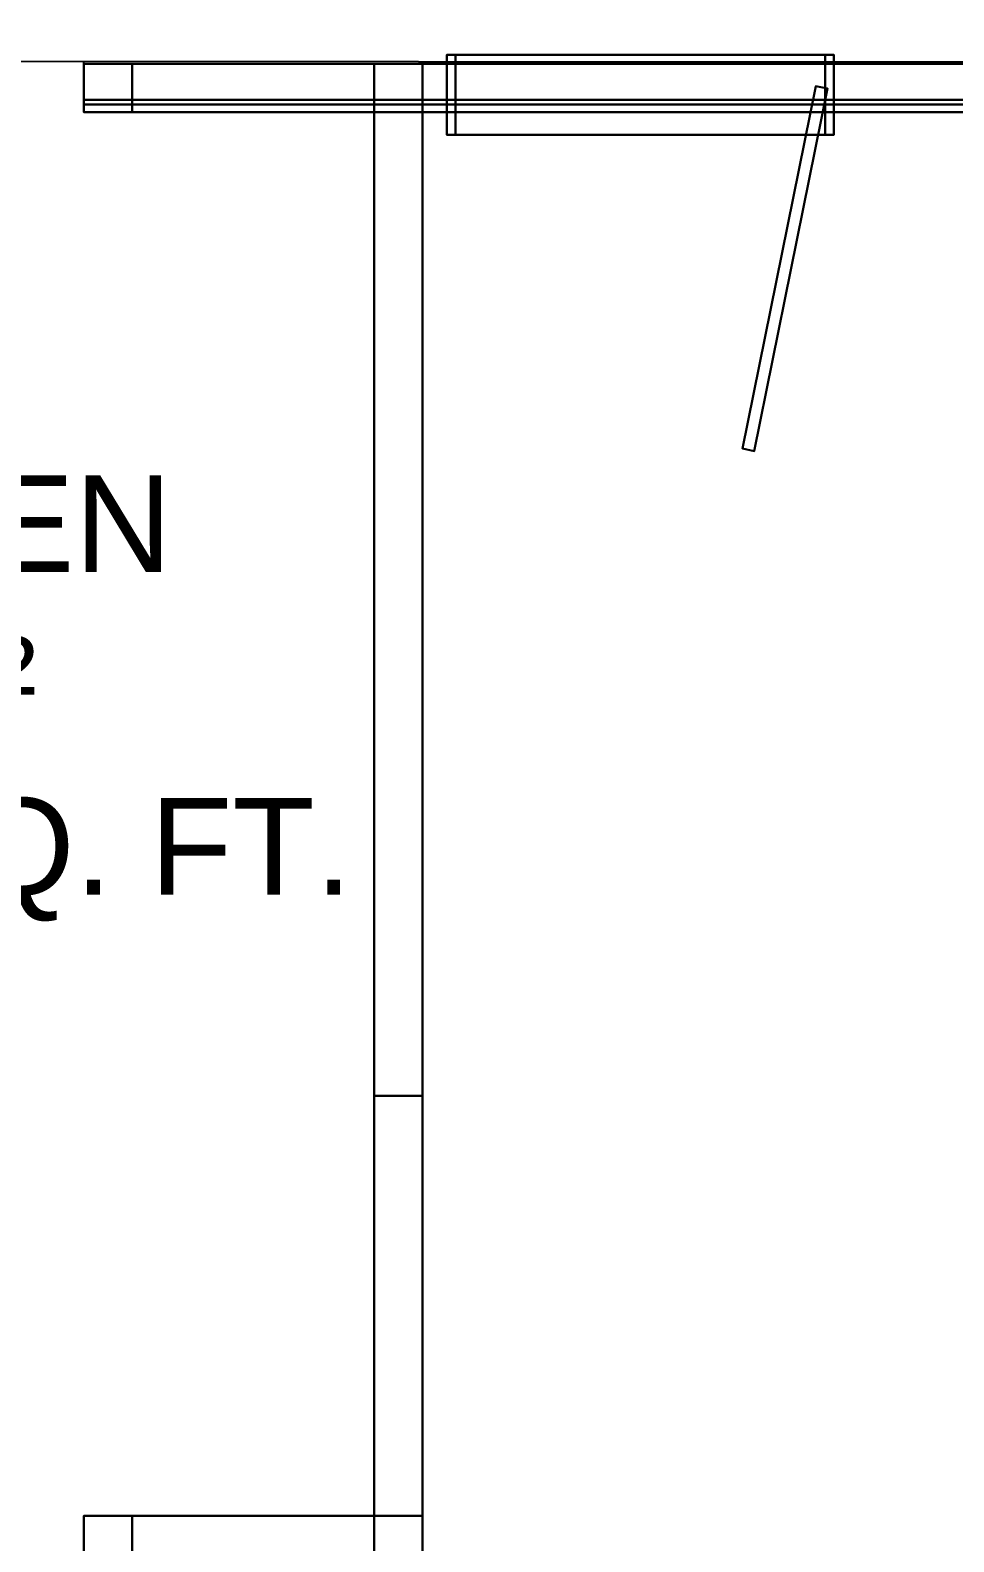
# Model space of a CAD drawing. Header units: metres. Extents: x 0 to 34.6, y -10.7 to 20.6.
# Drawn here: x 9.889 to 11.798, y 3.446 to 6.569 of the extents above; entities that cross this region are included whole.
import ezdxf

# ---------------------------------------------------------------- set-up
doc = ezdxf.new("R2010")
doc.units = ezdxf.units.M
doc.header["$MEASUREMENT"] = 0
doc.layers.get('0').update_dxf_attribs({"linetype": 'CONTINUOUS'})
doc.layers.add('PYDXF', color=90, linetype='CONTINUOUS')
doc.styles.get("Standard").update_dxf_attribs({"font": 'ARIAL.TTF'})

msp = doc.modelspace()

# ---------------------------------------------------------------- linework, layer by layer
for points in [[(10.1, 6.5, 0.1), (10, 6.5, 0.1), (10, 6.5, 0.1), (10.1, 6.5, 0.1)], [(10.1, 6.5, 0.1), (10, 6.5, 0.1), (10, 6.5, 0.1), (10.1, 6.5, 0.1)], [(10, 6.4252, 0.1), (10, 6.5, 0.1), (10.1, 6.5, 0.1), (10.1, 6.4252, 0.1)], [(10, 6.4252, 0.1), (10.1, 6.4252, 0.1), (10.1, 6.5, 0.1), (10, 6.5, 0.1)], [(10, 6.5, 0.1), (10, 6.4252, 0.1), (10, 6.4252, 0.1), (10, 6.5, 0.1)], [(10, 6.5, 0.1), (10, 6.4252, 0.1), (10, 6.4252, 0.1), (10, 6.5, 0.1)], [(10.1, 6.4252, 0.1), (10.1, 6.5, 0.1), (10.6, 6.5, 0.1), (10.6, 6.4252, 0.1)], [(10.6, 6.5, 0.1), (10.1, 6.5, 0.1), (10.1, 6.5, 0.1), (10.6, 6.5, 0.1)], [(10.6, 6.5, 0.1), (10.1, 6.5, 0.1), (10.1, 6.5, 0.1), (10.6, 6.5, 0.1)], [(10.1, 6.5, 0.1), (10.1, 6.4252, 0.1), (10.6, 6.4252, 0.1), (10.6, 6.5, 0.1)], [(10.6, 6.4252, 0.1), (10.6, 6.5, 0.1), (10.7, 6.5, 0.1), (10.7, 6.4252, 0.1)], [(10.7, 6.5, 0.1), (10.6, 6.5, 0.1), (10.6, 6.5, 0.1), (10.7, 6.5, 0.1)], [(10.7, 6.5, 0.1), (10.6, 6.5, 0.1), (10.6, 6.5, 0.1), (10.7, 6.5, 0.1)], [(10.7, 6.5, 0.1), (10.6, 6.5, 0.1), (10.6, 6.4252, 0.1), (10.7, 6.4252, 0.1)], [(10.75, 6.5, 0.1), (10.7, 6.5, 0.1), (10.7, 6.5, 0.1), (10.75, 6.5, 0.1)], [(10.75, 6.5, 0.1), (10.7, 6.5, 0.1), (10.7, 6.5, 0.1), (10.75, 6.5, 0.1)], [(10.7, 6.4252, 0.1), (10.7, 6.5, 0.1), (10.75, 6.5, 0.1), (10.75, 6.4252, 0.1)], [(10.7, 6.5, 0.1), (10.7, 6.4252, 0.1), (10.75, 6.4252, 0.1), (10.75, 6.5, 0.1)], [(10.7679, 6.3531, 2.6), (10.7679, 6.5184, 2.6), (10.75, 6.5184, 2.6), (10.75, 6.3531, 2.6)], [(10.7679, 6.3531, 2.6), (10.75, 6.3531, 2.6), (10.75, 6.5184, 2.6), (10.7679, 6.5184, 2.6)], [(10.75, 6.3531, 2.6), (10.75, 6.5184, 2.6), (10.75, 6.5184, 2.6), (10.75, 6.3531, 2.6)], [(10.75, 6.5184, 2.6), (10.7679, 6.5184, 2.6), (10.7679, 6.5184, 2.6), (10.75, 6.5184, 2.6)], [(10.75, 6.5184, 2.6), (10.7679, 6.5184, 2.6), (10.7679, 6.5184, 2.6), (10.75, 6.5184, 2.6)], [(10.75, 6.3531, 2.6), (10.75, 6.5184, 2.6), (10.75, 6.5184, 2.6), (10.75, 6.3531, 2.6)], [(11.55, 6.5, 0.1), (10.75, 6.5, 0.1), (10.75, 6.5, 0.1), (11.55, 6.5, 0.1)], [(10.75, 6.4252, 0.1), (10.75, 6.5, 0.1), (11.55, 6.5, 0.1), (11.55, 6.4252, 0.1)], [(10.75, 6.5, 0.1), (11.55, 6.5, 0.1), (11.55, 6.4, 0.1), (10.75, 6.4, 0.1)], [(11.55, 6.5, 0.1), (10.75, 6.5, 0.1), (10.75, 6.4, 0.1), (11.55, 6.4, 0.1)], [(10.75, 6.5, 0.1), (10.75, 6.5, 0.1), (10.75, 6.4, 0.1)], [(10.75, 6.5, 0.1), (10.75, 6.4252, 0.1), (11.55, 6.4252, 0.1), (11.55, 6.5, 0.1)], [(10.7679, 6.5184, 2.6), (11.5319, 6.5184, 2.6), (11.5319, 6.5184, 2.6), (10.7679, 6.5184, 2.6)], [(11.5319, 6.3531, 2.6), (10.7679, 6.3531, 2.6), (10.7679, 6.5184, 2.6), (11.5319, 6.5184, 2.6)], [(10.7679, 6.5184, 2.6), (10.7679, 6.3531, 2.6), (10.7679, 6.3531, 2.6), (10.7679, 6.5184, 2.6)], [(11.5319, 6.3531, 2.6), (11.5319, 6.5184, 2.6), (10.7679, 6.5184, 2.6), (10.7679, 6.3531, 2.6)], [(11.5319, 6.5184, 2.6), (11.55, 6.5184, 2.6), (11.55, 6.5184, 2.6), (11.5319, 6.5184, 2.6)], [(11.55, 6.3531, 2.6), (11.5319, 6.3531, 2.6), (11.5319, 6.5184, 2.6), (11.55, 6.5184, 2.6)], [(11.55, 6.3531, 2.6), (11.55, 6.5184, 2.6), (11.5319, 6.5184, 2.6), (11.5319, 6.3531, 2.6)], [(11.5319, 6.5184, 2.6), (11.55, 6.5184, 2.6), (11.55, 6.5184, 2.6), (11.5319, 6.5184, 2.6)], [(11.5319, 6.3531, 2.6), (11.5319, 6.5184, 2.6), (11.5319, 6.5184, 2.6), (11.5319, 6.3531, 2.6)], [(11.55, 6.5184, 2.6), (11.55, 6.3531, 2.6), (11.55, 6.3531, 2.6), (11.55, 6.5184, 2.6)], [(11.55, 6.5184, 2.6), (11.55, 6.3531, 2.6), (11.55, 6.3531, 2.6), (11.55, 6.5184, 2.6)], [(11.55, 6.4252, 0.1), (11.55, 6.5, 0.1), (11.95, 6.5, 0.1), (11.95, 6.4252, 0.1)], [(11.95, 6.5, 0.1), (11.55, 6.5, 0.1), (11.55, 6.5, 0.1), (11.95, 6.5, 0.1)], [(11.95, 6.5, 0.1), (11.55, 6.5, 0.1), (11.55, 6.5, 0.1), (11.95, 6.5, 0.1)], [(11.55, 6.5, 0.1), (11.55, 6.5, 0.1), (11.55, 6.4, 0.1)], [(11.55, 6.5, 0.1), (11.55, 6.4252, 0.1), (11.95, 6.4252, 0.1), (11.95, 6.5, 0.1)], [(11.5127, 6.4535, 2.6), (11.361, 5.7047, 2.6), (11.3852, 5.6998, 2.6), (11.537, 6.4486, 2.6)], [(11.5127, 6.4535, 2.6), (11.537, 6.4486, 2.6), (11.3852, 5.6998, 2.6), (11.361, 5.7047, 2.6)], [(11.361, 5.7047, 2.6), (11.361, 5.7047, 2.6), (11.5127, 6.4535, 2.6)], [(11.537, 6.4486, 2.6), (11.537, 6.4486, 2.6), (11.3852, 5.6998, 2.6)], [(11.5127, 6.4535, 2.6), (11.5127, 6.4535, 2.6), (11.537, 6.4486, 2.6)], [(10, 6.4154, 0.1), (10, 6.4252, 0.1), (10, 6.4252, 0.1), (10, 6.4154, 0.1)], [(10, 6.4252, 0.1), (10, 6.4154, 0.1), (10, 6.4154, 0.1), (10, 6.4252, 0.1)], [(10, 6.4252, 0.1), (10, 6.4154, 0.1), (10, 6.4154, 0.1), (10, 6.4252, 0.1)], [(10, 6.4154, 0.1), (10.1, 6.4154, 0.1), (10.1, 6.4252, 0.1), (10, 6.4252, 0.1)], [(10, 6.4154, 0.1), (10, 6.4252, 0.1), (10.1, 6.4252, 0.1), (10.1, 6.4154, 0.1)], [(10, 6.4154, 0.1), (10, 6.4, 0.1), (10, 6.4, 0.1), (10, 6.4154, 0.1)], [(10, 6.4154, 0.1), (10, 6.4, 0.1), (10, 6.4, 0.1), (10, 6.4154, 0.1)], [(10, 6.4, 0.1), (10.1, 6.4, 0.1), (10.1, 6.4154, 0.1), (10, 6.4154, 0.1)], [(10, 6.4, 0.1), (10, 6.4154, 0.1), (10.1, 6.4154, 0.1), (10.1, 6.4, 0.1)], [(10.1, 6.4252, 0.1), (10.1, 6.4154, 0.1), (10.6, 6.4154, 0.1), (10.6, 6.4252, 0.1)], [(10.1, 6.4154, 0.1), (10.1, 6.4252, 0.1), (10.6, 6.4252, 0.1), (10.6, 6.4154, 0.1)], [(10.1, 6.4154, 0.1), (10.1, 6.4, 0.1), (10.6, 6.4, 0.1), (10.6, 6.4154, 0.1)], [(10.1, 6.4, 0.1), (10.1, 6.4154, 0.1), (10.6, 6.4154, 0.1), (10.6, 6.4, 0.1)], [(10.7, 6.4252, 0.1), (10.6, 6.4252, 0.1), (10.6, 6.4154, 0.1), (10.7, 6.4154, 0.1)], [(10.6, 6.4154, 0.1), (10.6, 6.4252, 0.1), (10.7, 6.4252, 0.1), (10.7, 6.4154, 0.1)], [(10.7, 6.4154, 0.1), (10.6, 6.4154, 0.1), (10.6, 6.4, 0.1), (10.7, 6.4, 0.1)], [(10.6, 6.4, 0.1), (10.6, 6.4154, 0.1), (10.7, 6.4154, 0.1), (10.7, 6.4, 0.1)], [(10.7, 6.4252, 0.1), (10.7, 6.4154, 0.1), (10.75, 6.4154, 0.1), (10.75, 6.4252, 0.1)], [(10.7, 6.4154, 0.1), (10.7, 6.4252, 0.1), (10.75, 6.4252, 0.1), (10.75, 6.4154, 0.1)], [(10.7, 6.4154, 0.1), (10.7, 6.4, 0.1), (10.75, 6.4, 0.1), (10.75, 6.4154, 0.1)], [(10.7, 6.4, 0.1), (10.7, 6.4154, 0.1), (10.75, 6.4154, 0.1), (10.75, 6.4, 0.1)], [(10.75, 6.4252, 0.1), (10.75, 6.4154, 0.1), (11.55, 6.4154, 0.1), (11.55, 6.4252, 0.1)], [(10.75, 6.4154, 0.1), (10.75, 6.4252, 0.1), (11.55, 6.4252, 0.1), (11.55, 6.4154, 0.1)], [(10.75, 6.4154, 0.1), (10.75, 6.4, 0.1), (11.55, 6.4, 0.1), (11.55, 6.4154, 0.1)], [(10.75, 6.4, 0.1), (10.75, 6.4154, 0.1), (11.55, 6.4154, 0.1), (11.55, 6.4, 0.1)], [(11.55, 6.4252, 0.1), (11.55, 6.4154, 0.1), (11.95, 6.4154, 0.1), (11.95, 6.4252, 0.1)], [(11.55, 6.4154, 0.1), (11.55, 6.4252, 0.1), (11.95, 6.4252, 0.1), (11.95, 6.4154, 0.1)], [(11.55, 6.4154, 0.1), (11.55, 6.4, 0.1), (11.95, 6.4, 0.1), (11.95, 6.4154, 0.1)], [(11.55, 6.4, 0.1), (11.55, 6.4154, 0.1), (11.95, 6.4154, 0.1), (11.95, 6.4, 0.1)], [(10, 6.4, 0.1), (10.1, 6.4, 0.1), (10.1, 6.4, 0.1), (10, 6.4, 0.1)], [(10, 6.4, 0.1), (10.1, 6.4, 0.1), (10.1, 6.4, 0.1), (10, 6.4, 0.1)], [(10.0253, 6.4, 0.9009), (10.6, 6.4, 0.9009), (10.6, 6.4, 0.9009), (10.0253, 6.4, 0.9009)], [(10.0253, 6.4, 0.9009), (10.0253, 6.4, 0.9009), (10.6, 6.4, 0.9009)], [(10.0253, 6.4, 0.9009), (10.6, 6.4, 0.9009), (10.6, 6.4, 0.9009), (10.0253, 6.4, 0.9009)], [(10.0253, 6.4, 0.9009), (10.6, 6.4, 0.9009), (10.6, 6.4, 0.9009), (10.0253, 6.4, 0.9009)], [(10.0253, 6.4, 0.9009), (10.6, 6.4, 0.9009), (10.6, 6.4, 0.9009), (10.0253, 6.4, 0.9009)], [(10.0253, 6.4, 0.9009), (10.6, 6.4, 0.9009), (10.6, 6.4, 0.9009), (10.0253, 6.4, 0.9009)], [(10.0253, 6.4, 0.9009), (10.6, 6.4, 0.9009), (10.6, 6.4, 0.9009), (10.0253, 6.4, 0.9009)], [(10.1, 6.4, 0.1), (10.6, 6.4, 0.1), (10.6, 6.4, 0.1), (10.1, 6.4, 0.1)], [(10.1, 6.4, 0.1), (10.6, 6.4, 0.1), (10.6, 6.4, 0.1), (10.1, 6.4, 0.1)], [(10.6, 6.4, 0.9009), (10.6, 3.5, 0.9009), (10.6, 3.5, 0.9009), (10.6, 6.4, 0.9009)], [(10.6, 5.2352, 0.9009), (10.6, 5.2352, 0.9009), (10.6, 6.4, 0.9009)], [(10.6, 6.4, 0.9009), (10.6, 4.135, 0.9009), (10.6, 4.135, 0.9009), (10.6, 6.4, 0.9009)], [(10.6, 6.4, 0.9009), (10.6, 4.135, 0.9009), (10.6, 4.135, 0.9009), (10.6, 6.4, 0.9009)], [(10.6, 6.4, 0.9009), (10.6, 4.135, 0.9009), (10.6, 4.135, 0.9009), (10.6, 6.4, 0.9009)], [(10.6, 5.8978, 0.9009), (10.6, 5.8978, 0.9009), (10.6, 6.4, 0.9009)], [(10.6, 6.4, 0.9009), (10.6, 5.9236, 0.9009), (10.6, 5.9236, 0.9009), (10.6, 6.4, 0.9009)], [(10.6, 4.3677, 0.1), (10.6, 6.4, 0.1), (10.7, 6.4, 0.1), (10.7, 4.3677, 0.1)], [(10.6, 6.4, 0.1), (10.6, 4.3677, 0.1), (10.7, 4.3677, 0.1), (10.7, 6.4, 0.1)], [(10.6, 6.4, 0.1), (10.6, 4.3677, 0.1), (10.6, 4.3677, 0.1), (10.6, 6.4, 0.1)], [(10.6, 6.4, 0.1), (10.6, 4.3677, 0.1), (10.6, 4.3677, 0.1), (10.6, 6.4, 0.1)], [(10.7, 4.3677, 0.1), (10.7, 6.4, 0.1), (10.7, 6.4, 0.1), (10.7, 4.3677, 0.1)], [(10.7, 4.3677, 0.1), (10.7, 6.4, 0.1), (10.7, 6.4, 0.1), (10.7, 4.3677, 0.1)], [(10.7, 6.4, 0.1), (10.75, 6.4, 0.1), (10.75, 6.4, 0.1), (10.7, 6.4, 0.1)], [(10.7, 6.4, 0.1), (10.75, 6.4, 0.1), (10.75, 6.4, 0.1), (10.7, 6.4, 0.1)], [(10.75, 6.4, 0.1), (11.55, 6.4, 0.1), (11.55, 6.4, 0.1), (10.75, 6.4, 0.1)], [(11.55, 6.4, 0.1), (11.95, 6.4, 0.1), (11.95, 6.4, 0.1), (11.55, 6.4, 0.1)], [(11.55, 6.4, 0.1), (11.95, 6.4, 0.1), (11.95, 6.4, 0.1), (11.55, 6.4, 0.1)], [(10.7679, 6.3531, 2.6), (10.75, 6.3531, 2.6), (10.75, 6.3531, 2.6), (10.7679, 6.3531, 2.6)], [(10.7679, 6.3531, 2.6), (10.75, 6.3531, 2.6), (10.75, 6.3531, 2.6), (10.7679, 6.3531, 2.6)], [(11.5319, 6.3531, 2.6), (10.7679, 6.3531, 2.6), (10.7679, 6.3531, 2.6), (11.5319, 6.3531, 2.6)], [(11.55, 6.3531, 2.6), (11.5319, 6.3531, 2.6), (11.5319, 6.3531, 2.6), (11.55, 6.3531, 2.6)], [(11.55, 6.3531, 2.6), (11.5319, 6.3531, 2.6), (11.5319, 6.3531, 2.6), (11.55, 6.3531, 2.6)], [(10.6, 5.9022, 0.9009), (10.6, 5.9022, 0.9009), (10.6, 5.924, 0.9009)], [(10.6, 5.9022, 0.9009), (10.6, 5.9022, 0.9009), (10.6, 5.924, 0.9009)], [(10.6, 5.9012, 0.9009), (10.6, 5.9012, 0.9009), (10.6, 5.923, 0.9009)], [(10.6, 5.8885, 0.9009), (10.6, 4.135, 0.9009), (10.6, 4.135, 0.9009), (10.6, 5.8885, 0.9009)], [(11.3852, 5.6998, 2.6), (11.3852, 5.6998, 2.6), (11.361, 5.7047, 2.6)], [(10.6, 4.1138, 0.9009), (10.6, 4.1138, 0.9009), (10.6, 5.2238, 0.9009)], [(10.6, 4.507, 0.9009), (10.6, 4.507, 0.9009), (10.6, 4.5288, 0.9009)], [(10.6, 4.3677, 0.1), (10.6, 3.5, 0.1), (10.6, 3.5, 0.1), (10.6, 4.3677, 0.1)], [(10.6, 4.3677, 0.1), (10.6, 3.5, 0.1), (10.6, 3.5, 0.1), (10.6, 4.3677, 0.1)], [(10.6, 4.3677, 0.1), (10.6, 3.5, 0.1), (10.7, 3.5, 0.1), (10.7, 4.3677, 0.1)], [(10.6, 3.5, 0.1), (10.6, 4.3677, 0.1), (10.7, 4.3677, 0.1), (10.7, 3.5, 0.1)], [(10.7, 3.5, 0.1), (10.7, 4.3677, 0.1), (10.7, 4.3677, 0.1), (10.7, 3.5, 0.1)], [(10.7, 3.5, 0.1), (10.7, 4.3677, 0.1), (10.7, 4.3677, 0.1), (10.7, 3.5, 0.1)], [(10.6, 4.1015, 0.9009), (10.6, 4.1015, 0.9009), (10.6, 3.5, 0.9009)], [(10, 3.5, 0.1), (10, 3.4, 0.1), (10, 3.4, 0.1), (10, 3.5, 0.1)], [(10.1, 3.5, 0.1), (10, 3.5, 0.1), (10, 3.5, 0.1), (10.1, 3.5, 0.1)], [(10.1, 3.5, 0.1), (10, 3.5, 0.1), (10, 3.5, 0.1), (10.1, 3.5, 0.1)], [(10, 3.5, 0.1), (10, 3.4, 0.1), (10, 3.4, 0.1), (10, 3.5, 0.1)], [(10, 3.4, 0.1), (10, 3.5, 0.1), (10.1, 3.5, 0.1), (10.1, 3.4, 0.1)], [(10, 3.5, 0.1), (10, 3.4, 0.1), (10.1, 3.4, 0.1), (10.1, 3.5, 0.1)], [(10.0253, 3.5, 0.9009), (10.0253, 3.5, 0.9009), (10.6, 3.5, 0.9009)], [(10.6, 3.5, 0.9009), (10.0253, 3.5, 0.9009), (10.0253, 3.5, 0.9009), (10.6, 3.5, 0.9009)], [(10.1, 3.4, 0.1), (10.1, 3.5, 0.1), (10.6, 3.5, 0.1), (10.6, 3.4, 0.1)], [(10.6, 3.5, 0.1), (10.1, 3.5, 0.1), (10.1, 3.5, 0.1), (10.6, 3.5, 0.1)], [(10.6, 3.5, 0.1), (10.1, 3.5, 0.1), (10.1, 3.5, 0.1), (10.6, 3.5, 0.1)], [(10.1, 3.4, 0.1), (10.6, 3.4, 0.1), (10.6, 3.5, 0.1), (10.1, 3.5, 0.1)], [(10.6, 3.4, 0.1), (10.6, 3.5, 0.1), (10.7, 3.5, 0.1), (10.7, 3.4, 0.1)], [(10.7, 3.5, 0.1), (10.6, 3.5, 0.1), (10.6, 3.4, 0.1), (10.7, 3.4, 0.1)], [(10.7, 3.4, 0.1), (10.7, 3.5, 0.1), (10.7, 3.5, 0.1), (10.7, 3.4, 0.1)], [(10.7, 3.4, 0.1), (10.7, 3.5, 0.1), (10.7, 3.5, 0.1), (10.7, 3.4, 0.1)]]:
    msp.add_3dface(points)
at = {"layer": 'PYDXF', "linetype": 'Continuous', "elevation": 0.1}
for points in [[(8.2981, 6.5045), (8.2981, 8.2), (25.05, 8.2), (25.05, 6.5)], [(10.6, 6.4), (10, 6.4), (10, 6.5041), (8.2993, 6.5065), (8.2981, 2.5), (10, 2.5), (10, 3.5), (10.6, 3.5)], [(10.7, 6.4), (11.95, 6.4), (11.95, 2.5), (10.1, 2.5), (10.1, 3.4), (10.7, 3.4)]]:
    msp.add_lwpolyline(points, close=True, dxfattribs=at)

# ---------------------------------------------------------------- texts
at = {"layer": 'PYDXF', "linetype": 'Continuous', "insert": (8.956, 5.6498), "char_height": 0.2, "attachment_point": 1}
msp.add_mtext_dynamic_manual_height_columns('KITCHEN\\P8.55 m²\\P0.06 SQ. FT.', width=2.267316, gutter_width=5, heights=[0], dxfattribs=at)

doc.saveas('drawing.dxf')
